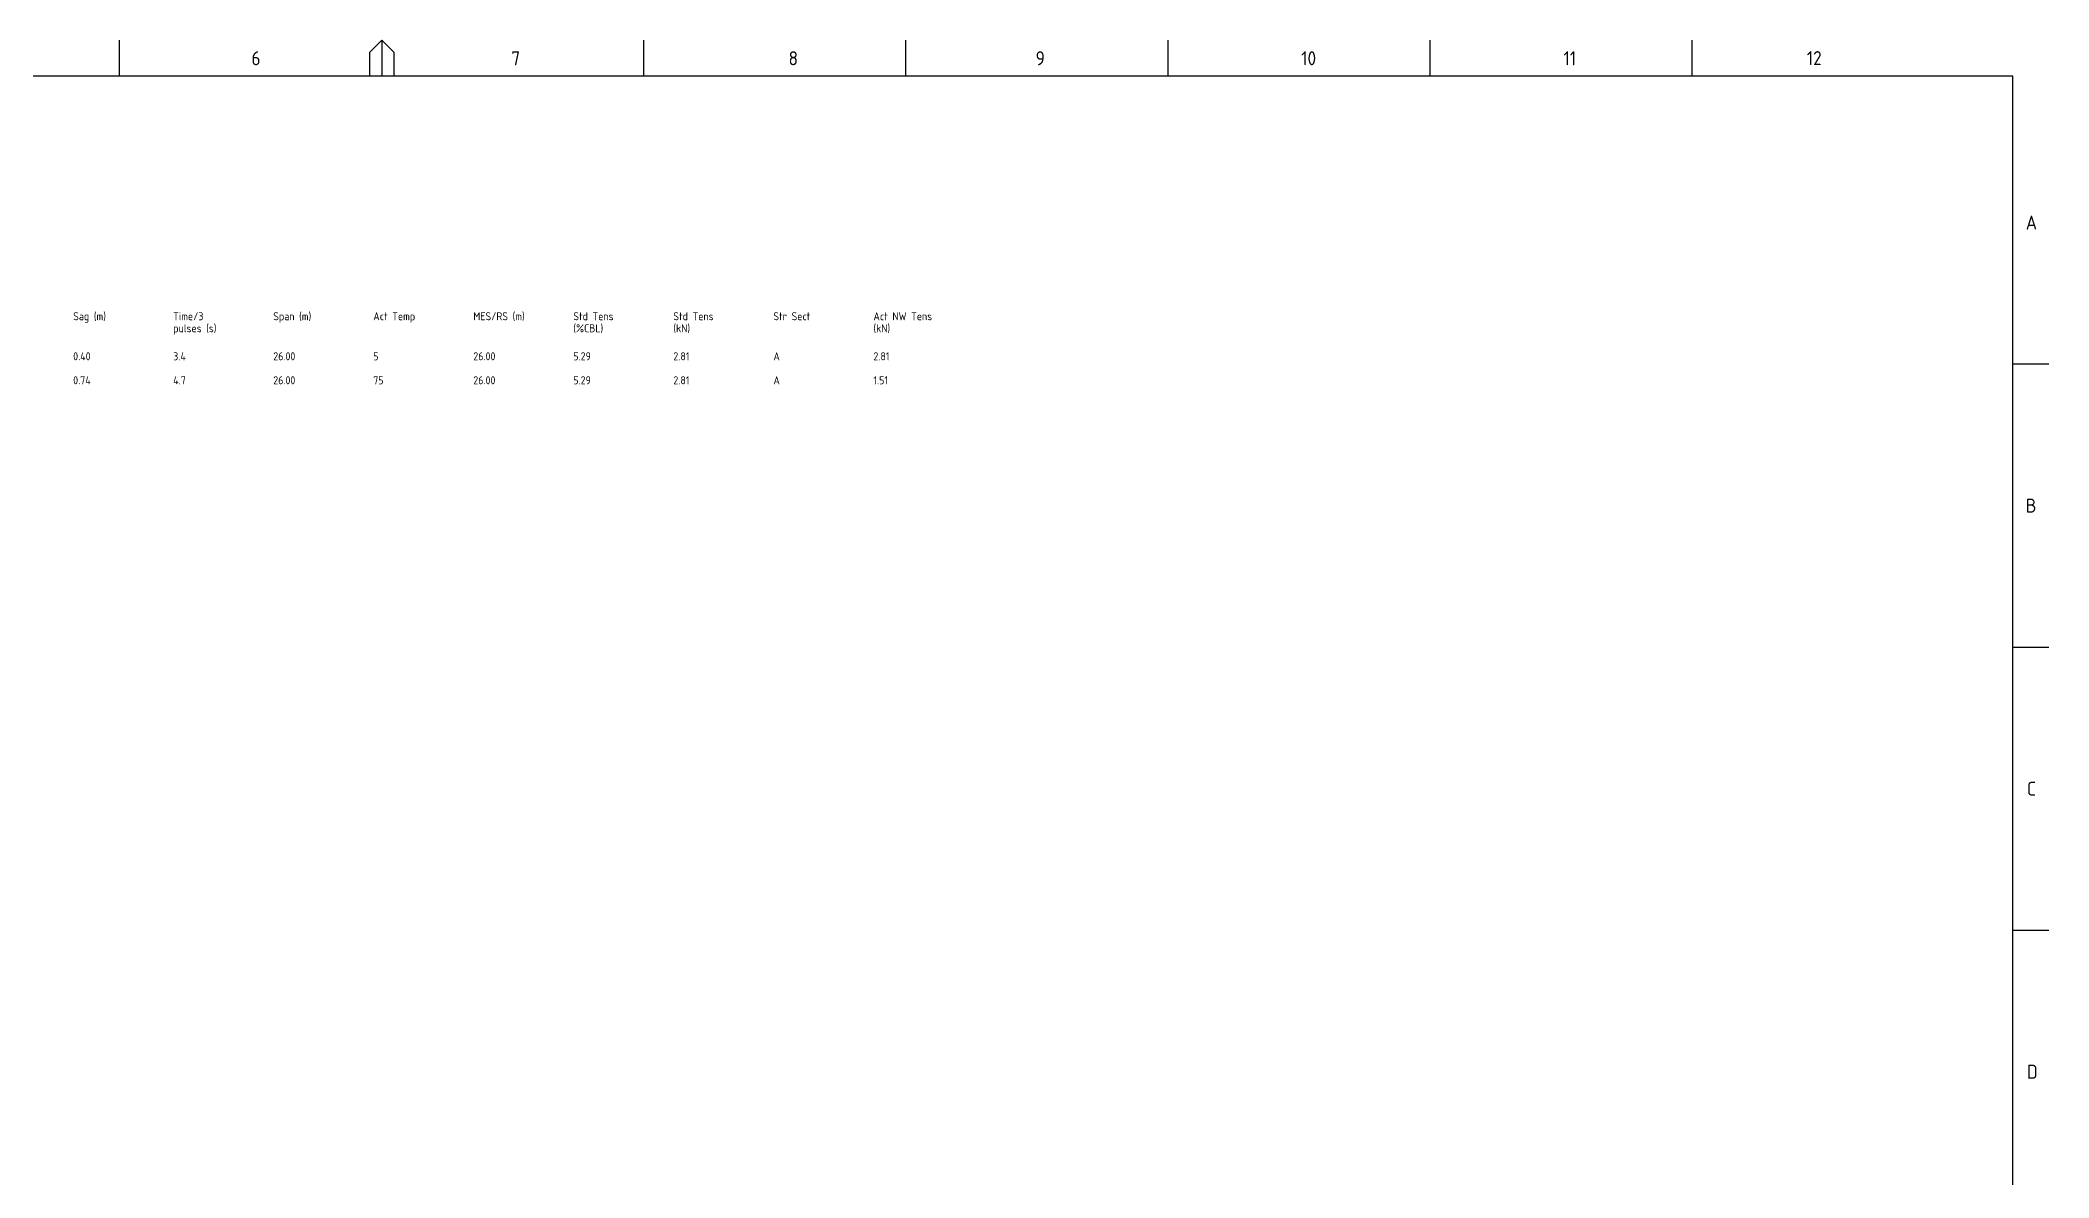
# Paper-space layout 'Retic5' of a CAD drawing. Header units: metres, sheet in millimetres. Extents: x -9 to 825, y -5 to 581.
# Drawn here: x 323 to 825, y 297 to 581 of the extents above; entities that cross this region are included whole.
import ezdxf
from ezdxf.enums import TextEntityAlignment as Align

# ---------------------------------------------------------------- set-up
doc = ezdxf.new("R2010")
doc.units = ezdxf.units.M
doc.layers.get('0').update_dxf_attribs({"color": 6})
doc.layers.add('Notes', color=7, linetype='Continuous')
doc.layers.add('SupportsUG_SP_EXT', color=7, linetype='Continuous')
doc.styles.add('iecISOCP', font='isocp.shx')
doc.styles.add('ISOCP', font='isocp.shx', dxfattribs={"height": 1.75})

# ---------------------------------------------------------------- blocks, each defined once
blk = doc.blocks.new('A1_FRAME_TITLE')
at = {"layer": 'Notes', "linetype": 'Continuous'}
for p, q in [((351.17, 574.39), (351.17, 583.39)), ((413.68, 580.39), (416.68, 583.39)), ((416.68, 583.39), (416.68, 574.39)), ((416.68, 583.39), (419.68, 580.39)), ((482.19, 574.39), (482.19, 583.39)), ((547.7, 574.39), (547.7, 583.39)), ((613.21, 574.39), (613.21, 583.39)), ((678.72, 574.39), (678.72, 583.39)), ((744.23, 574.39), (744.23, 583.39)), ((413.68, 574.39), (413.68, 580.39)), ((419.68, 580.39), (419.68, 574.39)), ((833.35, 502.43), (824.35, 502.43)), ((824.37, 431.68), (833.35, 431.68)), ((824.35, 360.93), (833.35, 360.93))]:
    blk.add_line(p, q, dxfattribs=at)
at = {"layer": 'Notes', "color": 3, "linetype": 'Continuous'}
blk.add_line((824.37, 5.97), (824.37, 574.39), dxfattribs=at)
at = {"layer": 'Notes', "color": 3, "linetype": 'Continuous', "flags": 128}
blk.add_lwpolyline([(824.37, 574.39), (149.5, 574.39)], dxfattribs=at)
at = {"layer": 'Notes', "color": 7, "style": 'iecISOCP'}
for s, p in [('6', (384.13, 577.12)), ('7', (449.08, 577.12)), ('8', (518.36, 577.12)), ('9', (580.11, 577.12)), ('10', (646.5, 577.12)), ('11', (712.06, 577.12)), ('12', (772.87, 577.16)), ('A', (827.58, 536.06)), ('B', (827.58, 465.31)), ('C', (827.87, 394.56)), ('D', (827.87, 323.81))]:
    blk.add_text(s, height=3.5, dxfattribs=at).set_placement(p)
for tag, p in [('CAP_NO', (513.19, 43.46)), ('IE_NUM', (513.05, 37.81)), ('REF_No_1', (335.24, 32.31)), ('REF_1', (362.52, 32.31)), ('GEN_WO', (441.71, 31.76)), ('HV_SWITCH', (513.46, 32.16)), ('REF_No_2', (335.24, 26.31)), ('REF_2', (362.52, 26.31)), ('OH_WO', (441.71, 25.81)), ('UBD_REF', (513.05, 25.83)), ('REF_No_3', (335.24, 20.31)), ('REF_3', (362.52, 20.31)), ('UG_WO', (441.71, 20.05)), ('GIS_MAP_No', (513.05, 20.04)), ('REF_No_4', (335.24, 14.31)), ('REF_4', (362.52, 14.31)), ('SUB_WO', (441.71, 13.81)), ('HV_OP_DIAG', (513.33, 14.2)), ('LGA', (512.95, 7.78))]:
    blk.add_attdef(tag, p, '', height=2.5, dxfattribs=at)
at = {"layer": 'Notes', "style": 'iecISOCP'}
for tag, p in [('T1', (684.37, 39.47)), ('T2', (684.37, 34.35)), ('T3', (684.37, 28.92)), ('T4', (684.37, 23.66)), ('T5', (684.37, 18.23)), ('T6', (684.37, 12.97))]:
    blk.add_attdef(tag, text='', height=3.5, dxfattribs=at).set_placement(p, align=Align.CENTER)
at = {"layer": 'Notes', "color": 7, "style": 'iecISOCP'}
for tag, p in [('scale', (567.76, 33.27)), ('DRAWN', (567.76, 24.93)), ('DATE', (567.76, 16.88)), ('CHD', (567.76, 8.37)), ('DESIGN', (605.62, 9.15))]:
    blk.add_attdef(tag, text='', height=2.5, dxfattribs=at).set_placement(p, align=Align.CENTER)
at = {"layer": 'Notes', "color": 4, "style": 'iecISOCP'}
blk.add_attdef('NUM', text='', height=7, dxfattribs=at).set_placement((792.37, 20.12), align=Align.MIDDLE_CENTER)
at = {"layer": 'Notes', "color": 1, "style": 'iecISOCP'}
blk.add_attdef('REV', text='', height=5, dxfattribs=at).set_placement((820.05, 17.1), align=Align.CENTER)
at = {"layer": 'Notes', "color": 7, "style": 'iecISOCP'}
for tag, p in [('NS', (790.71, 8.12)), ('SHTS', (805.41, 8.12))]:
    blk.add_attdef(tag, text='', height=2.5, dxfattribs=at).set_placement(p, align=Align.MIDDLE)
at = {"layer": 'Notes', "style": 'iecISOCP'}
blk.add_attdef('ExportID', (9.08, 2.39), '', height=2.5, dxfattribs=at)
at = {"layer": 'Notes', "style": 'iecISOCP', "flags": 1}
for tag, p in [('ProjectType', (14.17, -26.8)), ('ProjectNumber', (23.56, -26.82)), ('DrawingNumber', (35.51, -26.8)), ('ProjectDescription', (47.56, -26.83)), ('ExportDate', (60.28, -26.79)), ('ExportUserName', (69.15, -26.8)), ('DesignerCompanyName', (81.48, -26.79)), ('ExportAreaOfInterest', (97.1, -26.81)), ('GIS_SUCCESS', (112, -26.78)), ('CAD_SUCCESS', (121.79, -26.78)), ('DEPOTCODE', (132.11, -26.88)), ('ExportCategories', (140.08, -26.8)), ('Comments', (154.38, -26.88))]:
    blk.add_attdef(tag, p, '', height=1, dxfattribs=at)

psp = doc.layouts.new('Retic5')

# ---------------------------------------------------------------- block references
at = {"layer": 'SupportsUG_SP_EXT'}
psp.add_blockref('A1_FRAME_TITLE', (-8.74, -2.32), dxfattribs=at)

# ---------------------------------------------------------------- texts
at = {"color": 7, "linetype": 'Continuous', "style": 'ISOCP'}
for s, p in [('Sag (m)', (330.84, 511.07)), ('Time/3', (355.84, 511.07)), ('Span (m)', (380.84, 511.07)), ('Act Temp', (405.84, 511.07)), ('MES/RS (m)', (430.84, 511.07)), ('Std Tens', (455.84, 511.07)), ('Std Tens', (480.84, 511.07)), ('Str Sect', (505.84, 511.07)), ('Act NW Tens', (530.84, 511.07)), ('pulses (s)', (355.84, 508.07)), ('(%CBL)', (455.84, 508.07)), ('(kN)', (480.84, 508.07)), ('(kN)', (530.84, 508.07)), ('0.40', (330.84, 501.07)), ('3.4', (355.84, 501.07)), ('26.00', (380.84, 501.07)), ('5', (405.84, 501.07)), ('26.00', (430.84, 501.07)), ('5.29', (455.84, 501.07)), ('2.81', (480.84, 501.07)), ('A', (505.84, 501.07)), ('2.81', (530.84, 501.07)), ('0.74', (330.84, 495.07)), ('4.7', (355.84, 495.07)), ('26.00', (380.84, 495.07)), ('75', (405.84, 495.07)), ('26.00', (430.84, 495.07)), ('5.29', (455.84, 495.07)), ('2.81', (480.84, 495.07)), ('A', (505.84, 495.07)), ('1.51', (530.84, 495.07))]:
    psp.add_text(s, height=2, dxfattribs=at).set_placement(p)

doc.saveas('drawing.dxf')
